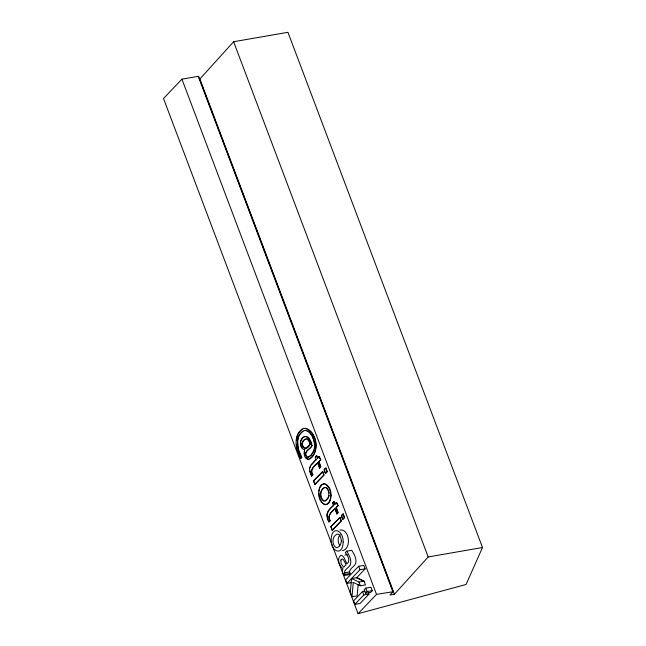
<?xml version="1.0" encoding="UTF-8"?>
<svg xmlns="http://www.w3.org/2000/svg" width="646" height="646" viewBox="0 0 646 646"><rect width="100%" height="100%" fill="white"/><g stroke="black" fill="none" stroke-linecap="round" stroke-linejoin="round"><path stroke-width="0.97" d="M300.689 441.735L301.157 446.192L302.635 448.534M307.496 431.011C315.829 436.47 317.848 452.749 307.746 457.368L306.6 456.883C304.597 454.832 305.485 451.764 307.641 450.205C312.769 446.879 312.842 444.618 309.991 439.724C309.281 438.464 308.36 437.277 307.02 436.648C299.453 434.871 297.887 448.542 304.928 449.955M314.239 449.987L311.106 455.422L308.005 457.328L306.866 456.843C303.071 452.466 309.999 448.647 312.163 445.708M344.052 575.513L344.859 574.326C342.719 570.014 349.123 567.939 350.447 564.467C351.868 559.791 349.058 555.003 346.644 551.159L345.295 552.572C347.629 555.495 350.972 560.825 346.959 563.829L343.914 557.401L342.154 555.625L340.523 555.495C336.671 559.024 338.997 566.049 342.986 568.698L342.566 569.756A3.149 1.631 80.9 0 0 342.808 573.196L344.052 575.513L349.203 574.69L350.011 573.503C347.871 569.183 354.283 567.107 355.607 563.635C357.02 558.96 354.21 554.179 351.795 550.335L346.644 551.159M314.683 447.84L314.642 443.237L312.575 436.583M301.924 444.351L303.41 440.596L305.227 439.151L307.076 438.852L309.022 440.653L310.209 444.125C305.235 454.485 297.685 442.857 305.485 439.11M352.086 582.539L346.934 583.362L345.626 579.906L358.683 566.235L363.835 565.403L365.143 568.86L356.705 577.694L351.537 578.541L350.318 592.325L351.989 596.742L357.141 595.919L358.159 584.468M351.989 596.742L353.265 582.434L360.363 585.744L365.515 584.921L364.11 581.198L356.705 577.694M304.476 451.489L304.444 454.501M296.457 440.378L297.443 435.654M319.051 491.105L319.342 489.321M309.894 467.906L310.185 466.573M304.662 449.996C303.216 453.274 304.419 459.774 308.966 459.225M300.907 441.048L302.53 437.972L304.75 436.494M328.661 496.944L329.121 495.514M482.505 547.517L466.049 584.485L358.062 613.7L163.495 98.483L181.938 79.167L198.564 76.285L393.131 591.502L389.958 595.006L394.423 594.231L428.193 556.949L482.505 547.517L287.938 32.3L233.618 41.724L199.856 79.014L394.423 594.231M297.717 434.782L298.896 432.473L302.199 429.033M319.859 487.714L321.555 485.089L323.719 483.668M328.426 497.662L325.39 500.836L323.654 500.989C319.318 497.945 319.439 490.136 324.324 487.568L325.794 487.447C330.098 490.475 330.017 498.316 325.132 500.876M340.272 534.654C337.22 537.666 337.697 542.478 339.933 545.797M305.97 448.34L310.209 444.125M304.024 428.266C292.686 433.361 295.327 449.535 300.568 458.369L301.803 457.311L298.484 449.446L297.701 441.105L298.832 436.276L299.881 434.273L302.804 431.237M300.568 458.369L301.803 457.311M317.751 462.956L319.633 467.938L317.751 462.956C314.368 465.798 309.474 470.135 312.963 474.794L311.582 476.013L310.33 473.461L309.491 468.608L310.912 465.072L316.185 459.54L315.288 457.158C317.493 452.345 318.526 462.851 316.508 455.874M316.766 455.834L315.288 457.158M317.412 458.264L319.302 456.512L320.763 459.807L318.712 461.72L320.594 466.695L319.374 467.979M311.17 465.023L316.185 459.54M317.671 458.216L319.302 456.512M317.493 462.996C314.109 465.839 309.216 470.175 312.704 474.834L311.582 476.013M318.712 461.72L320.763 459.807M319.633 467.938L320.852 466.654L318.979 461.672M313.447 480.963L322.693 471.515L323.993 474.972L315.014 484.371L313.447 480.963L322.693 471.515M324.058 469.852L325.947 468.1L327.256 471.556C325.221 476.328 322.378 468.794 325.947 468.1M314.755 484.419L323.993 474.972M325.366 473.308L327.256 471.556M335.08 508.838L336.962 513.82L335.08 508.838C331.697 511.672 326.803 516.017 330.292 520.676L328.911 521.895L327.659 519.344L326.819 514.491L328.241 510.946L333.514 505.422L332.609 503.04C334.822 498.228 335.855 508.725 333.837 501.756M334.095 501.716L332.609 503.04M334.733 504.138L336.623 502.394L338.084 505.689L336.041 507.595L337.923 512.577L336.695 513.861M333.175 503.791L333.772 505.382C328.039 508.919 324.801 516.017 329.169 521.855M334.999 504.098L336.623 502.394M334.814 508.878C331.438 511.721 326.545 516.057 330.033 520.716L328.911 521.895M336.041 507.595L338.084 505.689M336.962 513.82L338.181 512.536L336.3 507.554M330.776 526.837L340.014 517.398L341.322 520.846L332.343 530.253L330.776 526.837L340.014 517.398M341.387 515.734L343.276 513.982L344.576 517.438C342.55 522.21 339.707 514.676 343.276 513.982M332.084 530.293L341.322 520.846M342.695 519.182L344.576 517.438M346.934 583.362L359.992 569.691L365.143 568.86M365.111 591.082L362.535 591.494L353.556 600.901L354.864 604.357L360.016 603.525L368.995 594.126L368.341 592.398M365.798 588.086L364.166 589.79L365.466 593.246L370.626 592.422L372.249 590.71L370.949 587.254L365.798 588.086L367.098 591.542L365.466 593.246M354.864 604.357L363.843 594.95L368.995 594.126M358.062 613.7L376.513 594.385L392.889 591.752L198.322 76.535M309.765 458.886C319.762 451.764 316.742 432.57 305.663 428.241M344.924 555.229L345.683 554.672L347.306 554.793M325.972 504.728C333.538 500.698 331.56 487.116 324.55 483.636M339.966 530.051C349.3 528.355 351.997 548.922 342.469 550.642M304.403 430.543C294.245 435.113 296.692 449.543 301.545 457.352M308.699 459.266C320.965 453.807 317.194 429.057 303.765 428.314M344.358 572.808L349.51 571.976M344.859 574.326L350.011 573.503M351.537 578.541L358.958 582.03L364.11 581.198M367.098 591.542L372.249 590.71M304.145 430.583L306.059 430.454M306.228 448.3L303.927 447.646L302.183 444.311M305.623 436.405L308.845 438.384L311.897 445.748M305.8 430.494L309.394 432.053L312.196 435.719M325.14 504.76L322.992 503.638M307.956 459.266L305.477 457.32M306.818 438.892L308.764 440.701L309.951 444.165M356.43 577.75L363.851 581.238M323.912 500.949C319.576 497.905 319.697 490.096 324.583 487.52L326.715 487.762L328.451 490.548M321.999 502.475L320.238 498.97M300.826 458.329L297.685 450.94M310.589 473.421L311.84 475.973M319.043 456.552L320.505 459.847M336.364 502.435L337.826 505.729M233.618 41.724L428.193 556.949M181.938 79.167L376.513 594.385M325.689 468.14L326.997 471.596M343.018 514.022L344.318 517.478M324.316 469.812L325.624 473.26M341.645 515.686L342.953 519.142M358.683 566.235L359.992 569.691M322.427 471.556L323.735 475.012M339.756 517.438L341.064 520.894M358.958 582.03L360.363 585.744M362.535 591.494L363.843 594.95M313.714 480.915L315.014 484.371M331.366 527.661L332.343 530.253M319.584 496.952L320.02 498.3M309.886 470.894L310.355 472.573M328.677 491.412L329.129 493.14M297.41 450.092L296.466 444.359M319.447 496.29L318.995 493.019M330.962 495.312C330.8 510.122 318.147 505.091 318.736 493.06C318.938 478.282 331.527 483.313 330.962 495.312M343.139 542.018C342.913 556.876 330.663 551.595 331.164 539.725C331.438 524.899 343.615 530.18 343.139 542.018M341.387 541.065L340.603 544.368L339.223 546.282L337.559 547.542L336.082 547.655C331.753 544.61 331.874 536.802 336.76 534.234L338.221 534.113C340.587 535.413 341.12 538.602 341.387 541.065M340.878 560.025L341.08 563.716L343.68 567.261L346.006 564.83L345.586 563.651L343.341 559.589L342.251 558.895L340.878 560.025"/></g></svg>
